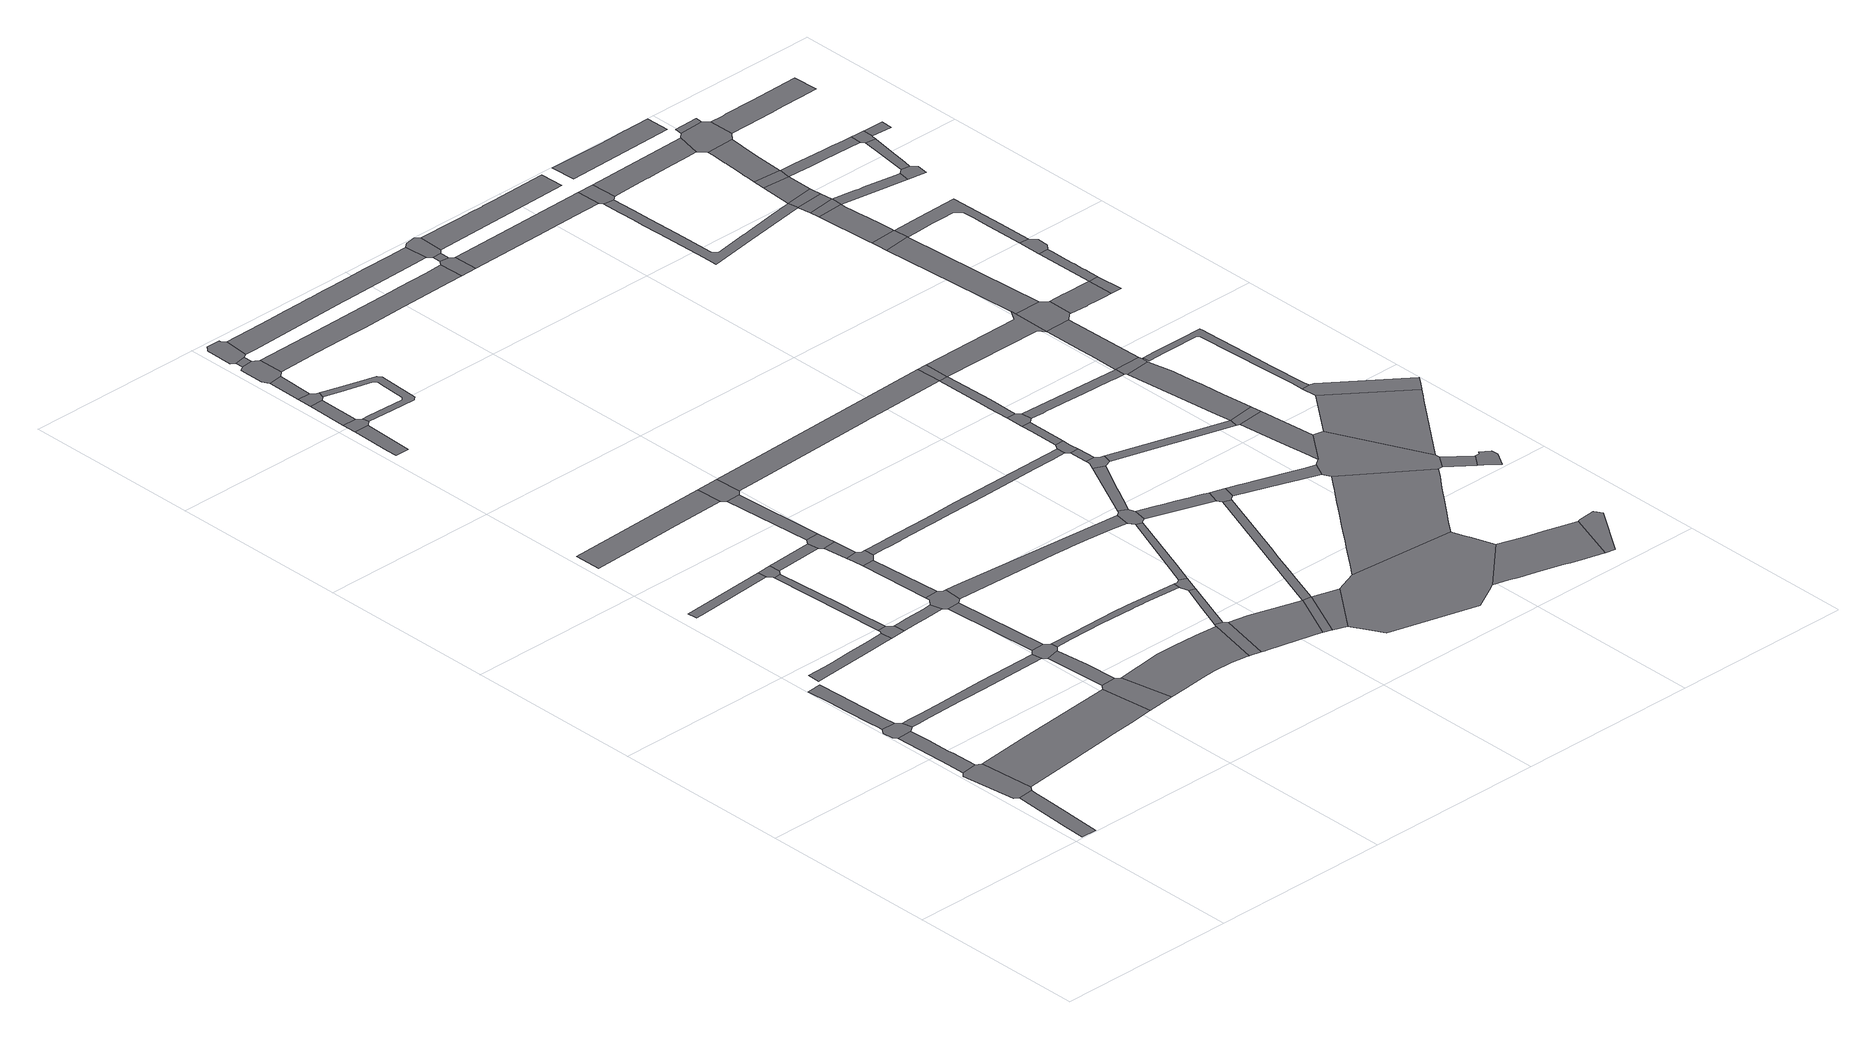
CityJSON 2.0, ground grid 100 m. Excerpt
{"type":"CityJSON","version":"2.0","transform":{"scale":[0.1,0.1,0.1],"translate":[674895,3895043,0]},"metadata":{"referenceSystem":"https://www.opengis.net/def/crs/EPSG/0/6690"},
"CityObjects":{
"road1":{"type":"Road","attributes":{"function":"9","usage":"9","RoadStructureAttribute.widthType":"2","RoadStructureAttribute.width":8.06,"RoadStructureAttribute.sectionType":"1"},"geometry":[{"type":"MultiSurface","lod":"1","boundaries":[[[0,1,2,3,4,5,6,7,8,9]]]}]},
"road2":{"type":"Road","attributes":{"function":"9","usage":"9","RoadStructureAttribute.widthType":"9","RoadStructureAttribute.width":-9999,"RoadStructureAttribute.sectionType":"9"},"geometry":[{"type":"MultiSurface","lod":"1","boundaries":[[[8,10,11,12,13,14,15,9]]]}]},
"road3":{"type":"Road","attributes":{"function":"9","usage":"9","RoadStructureAttribute.widthType":"2","RoadStructureAttribute.width":8.08,"RoadStructureAttribute.sectionType":"1"},"geometry":[{"type":"MultiSurface","lod":"1","boundaries":[[[12,16,17,18,19,20,21,22,23,13]]]}]},
"road4":{"type":"Road","attributes":{"function":"9","usage":"9","RoadStructureAttribute.widthType":"9","RoadStructureAttribute.width":-9999,"RoadStructureAttribute.sectionType":"9"},"geometry":[{"type":"MultiSurface","lod":"1","boundaries":[[[24,25,26,21,20,27,28,29]]]}]},
"road5":{"type":"Road","attributes":{"function":"9","usage":"9","RoadStructureAttribute.widthType":"2","RoadStructureAttribute.width":8.08,"RoadStructureAttribute.sectionType":"1"},"geometry":[{"type":"MultiSurface","lod":"1","boundaries":[[[30,31,32,33,34,35,36,37,38,24,29]]]}]},
"road6":{"type":"Road","attributes":{"function":"3","usage":"2","RoadStructureAttribute.widthType":"1","RoadStructureAttribute.width":30.07,"RoadStructureAttribute.sectionType":"1"},"geometry":[{"type":"MultiSurface","lod":"1","boundaries":[[[10,39,40,41,42,43,44,45,46,47,48,11]]]}]},
"road7":{"type":"Road","attributes":{"function":"9","usage":"9","RoadStructureAttribute.widthType":"2","RoadStructureAttribute.width":6.06,"RoadStructureAttribute.sectionType":"1"},"geometry":[{"type":"MultiSurface","lod":"1","boundaries":[[[49,50,51,52,53,54,55,56,57,58,59,60,61]]]}]},
"road8":{"type":"Road","attributes":{"function":"9","usage":"9","RoadStructureAttribute.widthType":"3","RoadStructureAttribute.width":5.29,"RoadStructureAttribute.sectionType":"1"},"geometry":[{"type":"MultiSurface","lod":"1","boundaries":[[[62,63,64,65,66,28,27,67,68,69,70,71,72,73]]]}]},
"road9":{"type":"Road","attributes":{"function":"9","usage":"9","RoadStructureAttribute.widthType":"3","RoadStructureAttribute.width":5.74,"RoadStructureAttribute.sectionType":"1"},"geometry":[{"type":"MultiSurface","lod":"1","boundaries":[[[74,75,76,77,78]]]}]},
"road10":{"type":"Road","attributes":{"function":"9","usage":"9","RoadStructureAttribute.widthType":"9","RoadStructureAttribute.width":-9999,"RoadStructureAttribute.sectionType":"9"},"geometry":[{"type":"MultiSurface","lod":"1","boundaries":[[[79,80,49,61,81,82,83]]]}]},
"road11":{"type":"Road","attributes":{"function":"9","usage":"9","RoadStructureAttribute.widthType":"3","RoadStructureAttribute.width":4.51,"RoadStructureAttribute.sectionType":"1"},"geometry":[{"type":"MultiSurface","lod":"1","boundaries":[[[79,83,84,85,86,87,88]]]}]},
"road12":{"type":"Road","attributes":{"function":"9","usage":"9","RoadStructureAttribute.widthType":"9","RoadStructureAttribute.width":-9999,"RoadStructureAttribute.sectionType":"9"},"geometry":[{"type":"MultiSurface","lod":"1","boundaries":[[[46,45,89,90,91,92]]]}]},
"road13":{"type":"Road","attributes":{"function":"9","usage":"9","RoadStructureAttribute.widthType":"2","RoadStructureAttribute.width":7.88,"RoadStructureAttribute.sectionType":"1"},"geometry":[{"type":"MultiSurface","lod":"1","boundaries":[[[91,93,94,95,92]]]}]},
"road14":{"type":"Road","attributes":{"function":"9","usage":"9","RoadStructureAttribute.widthType":"2","RoadStructureAttribute.width":6.06,"RoadStructureAttribute.sectionType":"1"},"geometry":[{"type":"MultiSurface","lod":"1","boundaries":[[[96,97,98,99,82,81,100,101,102,103]]]}]},
"road15":{"type":"Road","attributes":{"function":"9","usage":"9","RoadStructureAttribute.widthType":"9","RoadStructureAttribute.width":-9999,"RoadStructureAttribute.sectionType":"9"},"geometry":[{"type":"MultiSurface","lod":"1","boundaries":[[[77,104,88,87,105,106,78]]]}]},
"road16":{"type":"Road","attributes":{"function":"9","usage":"9","RoadStructureAttribute.widthType":"9","RoadStructureAttribute.width":-9999,"RoadStructureAttribute.sectionType":"9"},"geometry":[{"type":"MultiSurface","lod":"1","boundaries":[[[72,95,94,107,108,109,110,73]]]}]},
"road17":{"type":"Road","attributes":{"function":"9","usage":"9","RoadStructureAttribute.widthType":"1","RoadStructureAttribute.width":15.04,"RoadStructureAttribute.sectionType":"1"},"geometry":[{"type":"MultiSurface","lod":"1","boundaries":[[[111,112,113,114,115,116,117]]]}]},
"road18":{"type":"Road","attributes":{"function":"9","usage":"9","RoadStructureAttribute.widthType":"2","RoadStructureAttribute.width":7.88,"RoadStructureAttribute.sectionType":"1"},"geometry":[{"type":"MultiSurface","lod":"1","boundaries":[[[118,110,109,119,120]]]}]},
"road19":{"type":"Road","attributes":{"function":"9","usage":"9","RoadStructureAttribute.widthType":"2","RoadStructureAttribute.width":8.74,"RoadStructureAttribute.sectionType":"1"},"geometry":[{"type":"MultiSurface","lod":"1","boundaries":[[[121,122,123,124,125]]]}]},
"road20":{"type":"Road","attributes":{"function":"9","usage":"9","RoadStructureAttribute.widthType":"3","RoadStructureAttribute.width":5.74,"RoadStructureAttribute.sectionType":"1"},"geometry":[{"type":"MultiSurface","lod":"1","boundaries":[[[106,105,126,127]]]}]},
"road21":{"type":"Road","attributes":{"function":"9","usage":"9","RoadStructureAttribute.widthType":"9","RoadStructureAttribute.width":-9999,"RoadStructureAttribute.sectionType":"9"},"geometry":[{"type":"MultiSurface","lod":"1","boundaries":[[[128,129,122,121,130,131]]]}]},
"road22":{"type":"Road","attributes":{"function":"9","usage":"9","RoadStructureAttribute.widthType":"9","RoadStructureAttribute.width":-9999,"RoadStructureAttribute.sectionType":"9"},"geometry":[{"type":"MultiSurface","lod":"1","boundaries":[[[119,132,133,134,135,136,137,96,103,120]]]}]},
"road23":{"type":"Road","attributes":{"function":"9","usage":"9","RoadStructureAttribute.widthType":"2","RoadStructureAttribute.width":8.74,"RoadStructureAttribute.sectionType":"1"},"geometry":[{"type":"MultiSurface","lod":"1","boundaries":[[[138,129,128,139]]]}]},
"road24":{"type":"Road","attributes":{"function":"9","usage":"9","RoadStructureAttribute.widthType":"2","RoadStructureAttribute.width":7.88,"RoadStructureAttribute.sectionType":"1"},"geometry":[{"type":"MultiSurface","lod":"1","boundaries":[[[140,141,136,135]]]}]},
"road25":{"type":"Road","attributes":{"function":"3","usage":"2","RoadStructureAttribute.widthType":"1","RoadStructureAttribute.width":30.07,"RoadStructureAttribute.sectionType":"1"},"geometry":[{"type":"MultiSurface","lod":"1","boundaries":[[[142,143,144,145,146,147,148,149,150,151,152,153,154,155,90,89]]]}]},
"road26":{"type":"Road","attributes":{"function":"9","usage":"9","RoadStructureAttribute.widthType":"9","RoadStructureAttribute.width":-9999,"RoadStructureAttribute.sectionType":"9"},"geometry":[{"type":"MultiSurface","lod":"1","boundaries":[[[156,157,158,138,139,159,160]]]}]},
"road27":{"type":"Road","attributes":{"function":"9","usage":"9","RoadStructureAttribute.widthType":"2","RoadStructureAttribute.width":8.74,"RoadStructureAttribute.sectionType":"1"},"geometry":[{"type":"MultiSurface","lod":"1","boundaries":[[[158,157,161,162]]]}]},
"road28":{"type":"Road","attributes":{"function":"9","usage":"9","RoadStructureAttribute.widthType":"9","RoadStructureAttribute.width":-9999,"RoadStructureAttribute.sectionType":"9"},"geometry":[{"type":"MultiSurface","lod":"1","boundaries":[[[163,164,141,140,165,166,167,168]]]}]},
"road29":{"type":"Road","attributes":{"function":"9","usage":"9","RoadStructureAttribute.widthType":"2","RoadStructureAttribute.width":7.88,"RoadStructureAttribute.sectionType":"1"},"geometry":[{"type":"MultiSurface","lod":"1","boundaries":[[[169,170,163,168]]]}]},
"road30":{"type":"Road","attributes":{"function":"9","usage":"9","RoadStructureAttribute.widthType":"9","RoadStructureAttribute.width":-9999,"RoadStructureAttribute.sectionType":"9"},"geometry":[{"type":"MultiSurface","lod":"1","boundaries":[[[126,170,169,171,172,127]]]}]},
"road31":{"type":"Road","attributes":{"function":"9","usage":"9","RoadStructureAttribute.widthType":"9","RoadStructureAttribute.width":-9999,"RoadStructureAttribute.sectionType":"9"},"geometry":[{"type":"MultiSurface","lod":"1","boundaries":[[[161,173,174,175,176,177,178,179,162]]]}]},
"road32":{"type":"Road","attributes":{"function":"9","usage":"9","RoadStructureAttribute.widthType":"4","RoadStructureAttribute.width":2.88,"RoadStructureAttribute.sectionType":"1"},"geometry":[{"type":"MultiSurface","lod":"1","boundaries":[[[180,181,177,176]]]}]},
"road33":{"type":"Road","attributes":{"function":"9","usage":"9","RoadStructureAttribute.widthType":"2","RoadStructureAttribute.width":7.88,"RoadStructureAttribute.sectionType":"1"},"geometry":[{"type":"MultiSurface","lod":"1","boundaries":[[[172,171,182,183]]]}]},
"road34":{"type":"Road","attributes":{"function":"9","usage":"9","RoadStructureAttribute.widthType":"4","RoadStructureAttribute.width":3.87,"RoadStructureAttribute.sectionType":"1"},"geometry":[{"type":"MultiSurface","lod":"1","boundaries":[[[159,184,185,186,187,188,189,190,191,131,130,192,193,194,195,196,197,198,199,200,201,202,203,204,160]]]}]},
"road35":{"type":"Road","attributes":{"function":"9","usage":"9","RoadStructureAttribute.widthType":"9","RoadStructureAttribute.width":-9999,"RoadStructureAttribute.sectionType":"9"},"geometry":[{"type":"MultiSurface","lod":"1","boundaries":[[[205,206,207,208,181,180,209,210,211,212]]]}]},
"road36":{"type":"Road","attributes":{"function":"9","usage":"9","RoadStructureAttribute.widthType":"4","RoadStructureAttribute.width":3.74,"RoadStructureAttribute.sectionType":"1"},"geometry":[{"type":"MultiSurface","lod":"1","boundaries":[[[213,214,215,216,217,218,219,220,221,222,223,224,225,226,227,108,107]]]}]},
"road37":{"type":"Road","attributes":{"function":"9","usage":"9","RoadStructureAttribute.widthType":"9","RoadStructureAttribute.width":-9999,"RoadStructureAttribute.sectionType":"9"},"geometry":[{"type":"MultiSurface","lod":"1","boundaries":[[[182,228,229,115,114,183]]]}]},
"road38":{"type":"Road","attributes":{"function":"9","usage":"9","RoadStructureAttribute.widthType":"9","RoadStructureAttribute.width":-9999,"RoadStructureAttribute.sectionType":"9"},"geometry":[{"type":"MultiSurface","lod":"1","boundaries":[[[230,151,150,231,232,233,234,235,236]]]}]},
"road39":{"type":"Road","attributes":{"function":"9","usage":"9","RoadStructureAttribute.widthType":"2","RoadStructureAttribute.width":8.21,"RoadStructureAttribute.sectionType":"1"},"geometry":[{"type":"MultiSurface","lod":"1","boundaries":[[[237,238,239,133,132,240,241,242,243,244,245]]]}]},
"road40":{"type":"Road","attributes":{"function":"9","usage":"9","RoadStructureAttribute.widthType":"3","RoadStructureAttribute.width":4.49,"RoadStructureAttribute.sectionType":"1"},"geometry":[{"type":"MultiSurface","lod":"1","boundaries":[[[235,246,247,248,249,236]]]}]},
"road41":{"type":"Road","attributes":{"function":"3","usage":"2","RoadStructureAttribute.widthType":"1","RoadStructureAttribute.width":30.07,"RoadStructureAttribute.sectionType":"1"},"geometry":[{"type":"MultiSurface","lod":"1","boundaries":[[[233,250,251,252,253,254,255,256,234]]]}]},
"road42":{"type":"Road","attributes":{"function":"9","usage":"9","RoadStructureAttribute.widthType":"9","RoadStructureAttribute.width":-9999,"RoadStructureAttribute.sectionType":"9"},"geometry":[{"type":"MultiSurface","lod":"1","boundaries":[[[247,257,258,259,260,222,221,248]]]}]},
"road43":{"type":"Road","attributes":{"function":"9","usage":"9","RoadStructureAttribute.widthType":"9","RoadStructureAttribute.width":-9999,"RoadStructureAttribute.sectionType":"9"},"geometry":[{"type":"MultiSurface","lod":"1","boundaries":[[[261,262,255,254]]]}]},
"road44":{"type":"Road","attributes":{"function":"9","usage":"9","RoadStructureAttribute.widthType":"3","RoadStructureAttribute.width":5.45,"RoadStructureAttribute.sectionType":"1"},"geometry":[{"type":"MultiSurface","lod":"1","boundaries":[[[263,264,265,266,267,268,269,270,166,165,271,272,273,274,275,276,277,278,279,280,281,282,283]]]}]},
"road45":{"type":"Road","attributes":{"function":"9","usage":"9","RoadStructureAttribute.widthType":"1","RoadStructureAttribute.width":15.05,"RoadStructureAttribute.sectionType":"1"},"geometry":[{"type":"MultiSurface","lod":"1","boundaries":[[[284,285,286,287,288,289,290,174,173,291,292,293,294,295,296,297]]]}]},
"road46":{"type":"Road","attributes":{"function":"3","usage":"2","RoadStructureAttribute.widthType":"1","RoadStructureAttribute.width":30.07,"RoadStructureAttribute.sectionType":"1"},"geometry":[{"type":"MultiSurface","lod":"1","boundaries":[[[298,262,261,299,300]]]}]},
"road47":{"type":"Road","attributes":{"function":"9","usage":"9","RoadStructureAttribute.widthType":"2","RoadStructureAttribute.width":14.44,"RoadStructureAttribute.sectionType":"1"},"geometry":[{"type":"MultiSurface","lod":"1","boundaries":[[[301,302,303,304,305,306,307,308,309,310,311,312,313,314,210,209,315,316,317,318,319,320,321]]]}]},
"road48":{"type":"Road","attributes":{"function":"9","usage":"9","RoadStructureAttribute.widthType":"3","RoadStructureAttribute.width":4.49,"RoadStructureAttribute.sectionType":"1"},"geometry":[{"type":"MultiSurface","lod":"1","boundaries":[[[322,323,324,325,259,258]]]}]},
"road49":{"type":"Road","attributes":{"function":"9","usage":"9","RoadStructureAttribute.widthType":"1","RoadStructureAttribute.width":15.04,"RoadStructureAttribute.sectionType":"1"},"geometry":[{"type":"MultiSurface","lod":"1","boundaries":[[[326,229,228,327,328,329,330,331,332]]]}]},
"road50":{"type":"Road","attributes":{"function":"9","usage":"9","RoadStructureAttribute.widthType":"9","RoadStructureAttribute.width":-9999,"RoadStructureAttribute.sectionType":"9"},"geometry":[{"type":"MultiSurface","lod":"1","boundaries":[[[324,323,333,334,335,336,337,338,237,245]]]}]},
"road51":{"type":"Road","attributes":{"function":"9","usage":"9","RoadStructureAttribute.widthType":"3","RoadStructureAttribute.width":4.65,"RoadStructureAttribute.sectionType":"1"},"geometry":[{"type":"MultiSurface","lod":"1","boundaries":[[[339,340,341,342,343,344,345,346,255,262,347]]]}]},
"road52":{"type":"Road","attributes":{"function":"9","usage":"9","RoadStructureAttribute.widthType":"9","RoadStructureAttribute.width":-9999,"RoadStructureAttribute.sectionType":"9"},"geometry":[{"type":"MultiSurface","lod":"1","boundaries":[[[348,298,300,349,350,351,352,353,354,355,356,357,358]]]}]},
"road53":{"type":"Road","attributes":{"function":"9","usage":"9","RoadStructureAttribute.widthType":"3","RoadStructureAttribute.width":4.91,"RoadStructureAttribute.sectionType":"1"},"geometry":[{"type":"MultiSurface","lod":"1","boundaries":[[[337,336,359,360,361,362,363]]]}]},
"road54":{"type":"Road","attributes":{"function":"9","usage":"9","RoadStructureAttribute.widthType":"2","RoadStructureAttribute.width":8.21,"RoadStructureAttribute.sectionType":"1"},"geometry":[{"type":"MultiSurface","lod":"1","boundaries":[[[364,365,366,367,368,369,370,335,334,371,372]]]}]},
"road55":{"type":"Road","attributes":{"function":"9","usage":"9","RoadStructureAttribute.widthType":"9","RoadStructureAttribute.width":-9999,"RoadStructureAttribute.sectionType":"9"},"geometry":[{"type":"MultiSurface","lod":"1","boundaries":[[[362,373,374,375,376,377,378,363]]]}]},
"road56":{"type":"Road","attributes":{"function":"9","usage":"9","RoadStructureAttribute.widthType":"3","RoadStructureAttribute.width":5.63,"RoadStructureAttribute.sectionType":"1"},"geometry":[{"type":"MultiSurface","lod":"1","boundaries":[[[379,380,381,377,376]]]}]},
"road57":{"type":"Road","attributes":{"function":"9","usage":"9","RoadStructureAttribute.widthType":"9","RoadStructureAttribute.width":-9999,"RoadStructureAttribute.sectionType":"9"},"geometry":[{"type":"MultiSurface","lod":"1","boundaries":[[[382,383,384,385,284,297]]]}]},
"road58":{"type":"Road","attributes":{"function":"9","usage":"9","RoadStructureAttribute.widthType":"9","RoadStructureAttribute.width":-9999,"RoadStructureAttribute.sectionType":"9"},"geometry":[{"type":"MultiSurface","lod":"1","boundaries":[[[386,387,372,371,345,344,388,389]]]}]},
"road59":{"type":"Road","attributes":{"function":"9","usage":"9","RoadStructureAttribute.widthType":"9","RoadStructureAttribute.width":-9999,"RoadStructureAttribute.sectionType":"9"},"geometry":[{"type":"MultiSurface","lod":"1","boundaries":[[[380,379,390,391,392,263,283]]]}]},
"road60":{"type":"Road","attributes":{"function":"9","usage":"9","RoadStructureAttribute.widthType":"4","RoadStructureAttribute.width":2.84,"RoadStructureAttribute.sectionType":"9"},"geometry":[{"type":"MultiSurface","lod":"1","boundaries":[[[393,385,384,394,395,396]]]}]},
"road61":{"type":"Road","attributes":{"function":"9","usage":"9","RoadStructureAttribute.widthType":"9","RoadStructureAttribute.width":-9999,"RoadStructureAttribute.sectionType":"9"},"geometry":[{"type":"MultiSurface","lod":"1","boundaries":[[[395,397,398,399,400,401,321,320,396]]]}]},
"road62":{"type":"Road","attributes":{"function":"9","usage":"9","RoadStructureAttribute.widthType":"3","RoadStructureAttribute.width":5.63,"RoadStructureAttribute.sectionType":"1"},"geometry":[{"type":"MultiSurface","lod":"1","boundaries":[[[402,403,404,405,392,391,406]]]}]},
"road63":{"type":"Road","attributes":{"function":"9","usage":"9","RoadStructureAttribute.widthType":"9","RoadStructureAttribute.width":-9999,"RoadStructureAttribute.sectionType":"9"},"geometry":[{"type":"MultiSurface","lod":"1","boundaries":[[[407,408,409,402,406,410]]]}]},
"road64":{"type":"Road","attributes":{"function":"9","usage":"9","RoadStructureAttribute.widthType":"3","RoadStructureAttribute.width":5.63,"RoadStructureAttribute.sectionType":"1"},"geometry":[{"type":"MultiSurface","lod":"1","boundaries":[[[411,412,413,409,408,414,415,416,332]]]}]},
"road65":{"type":"Road","attributes":{"function":"2","usage":"1","RoadStructureAttribute.widthType":"1","RoadStructureAttribute.width":45.36,"RoadStructureAttribute.sectionType":"1"},"geometry":[{"type":"MultiSurface","lod":"1","boundaries":[[[357,417,418,419,420,421,422,423,424,425,426,427,428,429,430,431,432,433,434,435,436,437,358]]]}]},
"road66":{"type":"Road","attributes":{"function":"9","usage":"9","RoadStructureAttribute.widthType":"2","RoadStructureAttribute.width":8.21,"RoadStructureAttribute.sectionType":"1"},"geometry":[{"type":"MultiSurface","lod":"1","boundaries":[[[438,439,440,441,442,443,444,445,446,447,386,389]]]}]},
"road67":{"type":"Road","attributes":{"function":"9","usage":"9","RoadStructureAttribute.widthType":"9","RoadStructureAttribute.width":-9999,"RoadStructureAttribute.sectionType":"9"},"geometry":[{"type":"MultiSurface","lod":"1","boundaries":[[[332,416,448,326]]]}]},
"road68":{"type":"Road","attributes":{"function":"3","usage":"2","RoadStructureAttribute.widthType":"1","RoadStructureAttribute.width":28.34,"RoadStructureAttribute.sectionType":"1"},"geometry":[{"type":"MultiSurface","lod":"1","boundaries":[[[353,449,450,451,452,453,454,455,456,457,458,459,460,461,462,463,464,465,466,354]]]}]},
"road69":{"type":"Road","attributes":{"function":"9","usage":"9","RoadStructureAttribute.widthType":"3","RoadStructureAttribute.width":4.91,"RoadStructureAttribute.sectionType":"1"},"geometry":[{"type":"MultiSurface","lod":"1","boundaries":[[[467,468,469,470,374,373]]]}]},
"road70":{"type":"Road","attributes":{"function":"9","usage":"9","RoadStructureAttribute.widthType":"1","RoadStructureAttribute.width":15.05,"RoadStructureAttribute.sectionType":"1"},"geometry":[{"type":"MultiSurface","lod":"1","boundaries":[[[471,472,473,474,475,476,477,383,382]]]}]},
"road71":{"type":"Road","attributes":{"function":"9","usage":"9","RoadStructureAttribute.widthType":"3","RoadStructureAttribute.width":4.95,"RoadStructureAttribute.sectionType":"1"},"geometry":[{"type":"MultiSurface","lod":"1","boundaries":[[[478,479,480,407,410,481,482,483,484,485,486,487,488,489,490]]]}]},
"road72":{"type":"Road","attributes":{"function":"9","usage":"9","RoadStructureAttribute.widthType":"2","RoadStructureAttribute.width":14.44,"RoadStructureAttribute.sectionType":"1"},"geometry":[{"type":"MultiSurface","lod":"1","boundaries":[[[491,492,493,494,495,496,497,498,398,397,499,500]]]}]},
"road73":{"type":"Road","attributes":{"function":"9","usage":"9","RoadStructureAttribute.widthType":"1","RoadStructureAttribute.width":15.04,"RoadStructureAttribute.sectionType":"1"},"geometry":[{"type":"MultiSurface","lod":"1","boundaries":[[[416,501,502,503,504,505,506,507,448]]]}]},
"road74":{"type":"Road","attributes":{"function":"9","usage":"9","RoadStructureAttribute.widthType":"9","RoadStructureAttribute.width":-9999,"RoadStructureAttribute.sectionType":"9"},"geometry":[{"type":"MultiSurface","lod":"1","boundaries":[[[460,508,509,510,511,512,461]]]}]},
"road75":{"type":"Road","attributes":{"function":"9","usage":"9","RoadStructureAttribute.widthType":"1","RoadStructureAttribute.width":15.31,"RoadStructureAttribute.sectionType":"1"},"geometry":[{"type":"MultiSurface","lod":"1","boundaries":[[[513,514,515,516,517,518,519]]]}]},
"road76":{"type":"Road","attributes":{"function":"9","usage":"9","RoadStructureAttribute.widthType":"9","RoadStructureAttribute.width":-9999,"RoadStructureAttribute.sectionType":"9"},"geometry":[{"type":"MultiSurface","lod":"1","boundaries":[[[520,521,522,517,516,441,440,425,424,523,524]]]}]},
"road77":{"type":"Road","attributes":{"function":"9","usage":"9","RoadStructureAttribute.widthType":"9","RoadStructureAttribute.width":-9999,"RoadStructureAttribute.sectionType":"9"},"geometry":[{"type":"MultiSurface","lod":"1","boundaries":[[[518,525,468,467,519]]]}]},
"road78":{"type":"Road","attributes":{"function":"9","usage":"9","RoadStructureAttribute.widthType":"1","RoadStructureAttribute.width":15.31,"RoadStructureAttribute.sectionType":"1"},"geometry":[{"type":"MultiSurface","lod":"1","boundaries":[[[526,527,528,468,525,529,530,531,532,533,534,535]]]}]},
"road79":{"type":"Road","attributes":{"function":"9","usage":"9","RoadStructureAttribute.widthType":"9","RoadStructureAttribute.width":-9999,"RoadStructureAttribute.sectionType":"9"},"geometry":[{"type":"MultiSurface","lod":"1","boundaries":[[[536,537,478,490,538,526,535]]]}]},
"road80":{"type":"Road","attributes":{"function":"9","usage":"9","RoadStructureAttribute.widthType":"2","RoadStructureAttribute.width":8.19,"RoadStructureAttribute.sectionType":"1"},"geometry":[{"type":"MultiSurface","lod":"1","boundaries":[[[523,539,540,524]]]}]},
"road81":{"type":"Road","attributes":{"function":"9","usage":"9","RoadStructureAttribute.widthType":"1","RoadStructureAttribute.width":15.31,"RoadStructureAttribute.sectionType":"1"},"geometry":[{"type":"MultiSurface","lod":"1","boundaries":[[[537,541,542,543,544,545,546,547,478]]]}]},
"road82":{"type":"Road","attributes":{"function":"9","usage":"9","RoadStructureAttribute.widthType":"9","RoadStructureAttribute.width":-9999,"RoadStructureAttribute.sectionType":"9"},"geometry":[{"type":"MultiSurface","lod":"1","boundaries":[[[548,476,475,549,550,551]]]}]},
"road83":{"type":"Road","attributes":{"function":"9","usage":"9","RoadStructureAttribute.widthType":"9","RoadStructureAttribute.width":-9999,"RoadStructureAttribute.sectionType":"9"},"geometry":[{"type":"MultiSurface","lod":"1","boundaries":[[[552,553,554,555,540,539,556,557]]]}]},
"road84":{"type":"Road","attributes":{"function":"9","usage":"9","RoadStructureAttribute.widthType":"3","RoadStructureAttribute.width":4.26,"RoadStructureAttribute.sectionType":"1"},"geometry":[{"type":"MultiSurface","lod":"1","boundaries":[[[558,559,560,561,562,563,564,565,566,567,568,569,570,571,572,573,574,575,576,577]]]}]},
"road85":{"type":"Road","attributes":{"function":"2","usage":"1","RoadStructureAttribute.widthType":"1","RoadStructureAttribute.width":45.36,"RoadStructureAttribute.sectionType":"1"},"geometry":[{"type":"MultiSurface","lod":"1","boundaries":[[[520,578,579,580,581,582,521]]]}]},
"road86":{"type":"Road","attributes":{"function":"9","usage":"9","RoadStructureAttribute.widthType":"9","RoadStructureAttribute.width":-9999,"RoadStructureAttribute.sectionType":"9"},"geometry":[{"type":"MultiSurface","lod":"1","boundaries":[[[542,541,583,584,585,586,505]]]}]},
"road87":{"type":"Road","attributes":{"function":"9","usage":"9","RoadStructureAttribute.widthType":"3","RoadStructureAttribute.width":5.8,"RoadStructureAttribute.sectionType":"1"},"geometry":[{"type":"MultiSurface","lod":"1","boundaries":[[[587,588,589,590,591,592,593,594,595,596,597,598,599,550,549,600,601,602,603,604,605,606,607,608,609,610]]]}]},
"road88":{"type":"Road","attributes":{"function":"9","usage":"9","RoadStructureAttribute.widthType":"1","RoadStructureAttribute.width":15.31,"RoadStructureAttribute.sectionType":"1"},"geometry":[{"type":"MultiSurface","lod":"1","boundaries":[[[586,611,612,613,614,615,616,617,506,505]]]}]},
"road89":{"type":"Road","attributes":{"function":"9","usage":"9","RoadStructureAttribute.widthType":"9","RoadStructureAttribute.width":-9999,"RoadStructureAttribute.sectionType":"9"},"geometry":[{"type":"MultiSurface","lod":"1","boundaries":[[[577,576,582,581,618,619,620,621]]]}]},
"road90":{"type":"Road","attributes":{"function":"9","usage":"9","RoadStructureAttribute.widthType":"1","RoadStructureAttribute.width":15.05,"RoadStructureAttribute.sectionType":"1"},"geometry":[{"type":"MultiSurface","lod":"1","boundaries":[[[622,623,624,625,626,627,628,629,630,631,632,548,551]]]}]},
"road91":{"type":"Road","attributes":{"function":"9","usage":"9","RoadStructureAttribute.widthType":"2","RoadStructureAttribute.width":13.55,"RoadStructureAttribute.sectionType":"1"},"geometry":[{"type":"MultiSurface","lod":"1","boundaries":[[[584,633,634,635,636,637,638,639,640,641,585]]]}]},
"road92":{"type":"Road","attributes":{"function":"9","usage":"9","RoadStructureAttribute.widthType":"9","RoadStructureAttribute.width":-9999,"RoadStructureAttribute.sectionType":"9"},"geometry":[{"type":"MultiSurface","lod":"1","boundaries":[[[615,642,643,644,616]]]}]},
"road93":{"type":"Road","attributes":{"function":"9","usage":"9","RoadStructureAttribute.widthType":"1","RoadStructureAttribute.width":15.31,"RoadStructureAttribute.sectionType":"1"},"geometry":[{"type":"MultiSurface","lod":"1","boundaries":[[[645,646,643,642,647,648,649,650,651,652,653,654,655]]]}]},
"road94":{"type":"Road","attributes":{"function":"9","usage":"9","RoadStructureAttribute.widthType":"2","RoadStructureAttribute.width":14.44,"RoadStructureAttribute.sectionType":"1"},"geometry":[{"type":"MultiSurface","lod":"1","boundaries":[[[656,657,658,659,660,661,662,663,664,665]]]}]},
"road95":{"type":"Road","attributes":{"function":"9","usage":"9","RoadStructureAttribute.widthType":"9","RoadStructureAttribute.width":-9999,"RoadStructureAttribute.sectionType":"9"},"geometry":[{"type":"MultiSurface","lod":"1","boundaries":[[[666,667,645,655]]]}]},
"road96":{"type":"Road","attributes":{"function":"9","usage":"9","RoadStructureAttribute.widthType":"1","RoadStructureAttribute.width":15.31,"RoadStructureAttribute.sectionType":"1"},"geometry":[{"type":"MultiSurface","lod":"1","boundaries":[[[668,669,610,670,667,666]]]}]},
"road97":{"type":"Road","attributes":{"function":"9","usage":"9","RoadStructureAttribute.widthType":"9","RoadStructureAttribute.width":-9999,"RoadStructureAttribute.sectionType":"9"},"geometry":[{"type":"MultiSurface","lod":"1","boundaries":[[[669,671,587,610]]]}]},
"road98":{"type":"Road","attributes":{"function":"9","usage":"9","RoadStructureAttribute.widthType":"1","RoadStructureAttribute.width":15.31,"RoadStructureAttribute.sectionType":"1"},"geometry":[{"type":"MultiSurface","lod":"1","boundaries":[[[672,587,671,673,674]]]}]},
"road99":{"type":"Road","attributes":{"function":"9","usage":"9","RoadStructureAttribute.widthType":"9","RoadStructureAttribute.width":-9999,"RoadStructureAttribute.sectionType":"9"},"geometry":[{"type":"MultiSurface","lod":"1","boundaries":[[[638,637,675,676]]]}]},
"road100":{"type":"Road","attributes":{"function":"9","usage":"9","RoadStructureAttribute.widthType":"9","RoadStructureAttribute.width":-9999,"RoadStructureAttribute.sectionType":"9"},"geometry":[{"type":"MultiSurface","lod":"1","boundaries":[[[677,678,672,674]]]}]},
"road101":{"type":"Road","attributes":{"function":"9","usage":"9","RoadStructureAttribute.widthType":"2","RoadStructureAttribute.width":6.4,"RoadStructureAttribute.sectionType":"1"},"geometry":[{"type":"MultiSurface","lod":"1","boundaries":[[[679,680,681,682,683,684,642,615,685,686,687,688,689,690,691,692,693,694,695]]]}]},
"road102":{"type":"Road","attributes":{"function":"9","usage":"9","RoadStructureAttribute.widthType":"2","RoadStructureAttribute.width":6.4,"RoadStructureAttribute.sectionType":"1"},"geometry":[{"type":"MultiSurface","lod":"1","boundaries":[[[696,697,698,699,700,701,702,703,704,705,706,638,676]]]}]},
"road103":{"type":"Road","attributes":{"function":"9","usage":"9","RoadStructureAttribute.widthType":"1","RoadStructureAttribute.width":15.31,"RoadStructureAttribute.sectionType":"1"},"geometry":[{"type":"MultiSurface","lod":"1","boundaries":[[[707,708,709,710,711,712,713,678,677,714,715,716,717,718]]]}]},
"road104":{"type":"Road","attributes":{"function":"9","usage":"9","RoadStructureAttribute.widthType":"9","RoadStructureAttribute.width":-9999,"RoadStructureAttribute.sectionType":"9"},"geometry":[{"type":"MultiSurface","lod":"1","boundaries":[[[694,719,705,704,720,721,695]]]}]},
"road105":{"type":"Road","attributes":{"function":"9","usage":"9","RoadStructureAttribute.widthType":"2","RoadStructureAttribute.width":6.11,"RoadStructureAttribute.sectionType":"1"},"geometry":[{"type":"MultiSurface","lod":"1","boundaries":[[[722,723,724,725,726,727,728,729,666,655]]]}]},
"road106":{"type":"Road","attributes":{"function":"9","usage":"9","RoadStructureAttribute.widthType":"9","RoadStructureAttribute.width":-9999,"RoadStructureAttribute.sectionType":"9"},"geometry":[{"type":"MultiSurface","lod":"1","boundaries":[[[730,731,732,733,631,630,707,718]]]}]},
"road107":{"type":"Road","attributes":{"function":"9","usage":"9","RoadStructureAttribute.widthType":"3","RoadStructureAttribute.width":5.07,"RoadStructureAttribute.sectionType":"1"},"geometry":[{"type":"MultiSurface","lod":"1","boundaries":[[[734,735,733,732]]]}]},
"road108":{"type":"Road","attributes":{"function":"9","usage":"9","RoadStructureAttribute.widthType":"2","RoadStructureAttribute.width":6.3,"RoadStructureAttribute.sectionType":"1"},"geometry":[{"type":"MultiSurface","lod":"1","boundaries":[[[736,737,738,739,740,741,742,743,744,745,746,747,748,677,674]]]}]},
"road109":{"type":"Road","attributes":{"function":"9","usage":"9","RoadStructureAttribute.widthType":"9","RoadStructureAttribute.width":-9999,"RoadStructureAttribute.sectionType":"9"},"geometry":[{"type":"MultiSurface","lod":"1","boundaries":[[[749,750,751,752,724,723]]]}]},
"road110":{"type":"Road","attributes":{"function":"9","usage":"9","RoadStructureAttribute.widthType":"3","RoadStructureAttribute.width":4.51,"RoadStructureAttribute.sectionType":"1"},"geometry":[{"type":"MultiSurface","lod":"1","boundaries":[[[753,754,755,756,757,758,752,751]]]}]},
"road111":{"type":"Road","attributes":{"function":"9","usage":"9","RoadStructureAttribute.widthType":"9","RoadStructureAttribute.width":-9999,"RoadStructureAttribute.sectionType":"9"},"geometry":[{"type":"MultiSurface","lod":"1","boundaries":[[[759,742,741,757,756,760,761,762]]]}]},
"road112":{"type":"Road","attributes":{"function":"9","usage":"9","RoadStructureAttribute.widthType":"1","RoadStructureAttribute.width":15.05,"RoadStructureAttribute.sectionType":"1"},"geometry":[{"type":"MultiSurface","lod":"1","boundaries":[[[763,764,765,766,731,730,767,768,769,770,771,772]]]}]},
"road113":{"type":"Road","attributes":{"function":"9","usage":"9","RoadStructureAttribute.widthType":"2","RoadStructureAttribute.width":6.3,"RoadStructureAttribute.sectionType":"1"},"geometry":[{"type":"MultiSurface","lod":"1","boundaries":[[[773,774,762,761,775]]]}]}
},
"vertices":[
[58,128,0],[52,10,0],[137,6,0],[144,123,0],[145,151,0],[149,220,0],[158,371,0],[161,425,0],[164,470,0],[77,459,0],
[182,497,0],[157,798,0],[129,818,0],[40,805,0],[18,782,0],[56,478,0],
[124,965,0],[122,996,0],[121,1064,0],[119,1122,0],[116,1240,0],[29,1235,0],[35,1028,0],[38,900,0],
[29,1343,0],[8,1316,0],[13,1256,0],[145,1262,0],[135,1317,0],[108,1340,0],
[105,1415,0],[103,1472,0],[94,1702,0],[89,1829,0],[9,1824,0],[15,1686,0],[20,1573,0],[26,1415,0],[28,1381,0],
[263,506,0],[504,532,0],[575,540,0],[706,555,0],[792,564,0],[915,578,0],[1054,593,0],[1022,883,0],[473,834,0],[237,807,0],
[613,1958,0],[522,1951,0],[381,1941,0],[318,1937,0],[293,1935,0],[272,1934,0],[218,1930,0],[110,1925,0],[110,1857,0],[179,1862,0],[482,1883,0],[587,1890,0],[618,1893,0],
[831,1333,0],[655,1330,0],[361,1323,0],[254,1320,0],[188,1319,0],[192,1263,0],[264,1265,0],[469,1269,0],[515,1271,0],[617,1273,0],[1003,1277,0],[998,1336,0],
[78,2712,0],[81,2656,0],[118,2657,0],[570,2693,0],[566,2745,0],
[622,1988,0],[623,1976,0],[706,1899,0],[702,1964,0],[672,1990,0],
[661,2185,0],[656,2273,0],[655,2293,0],[631,2662,0],[591,2660,0],
[1209,610,0],[1154,896,0],[1129,914,0],[1044,910,0],
[1121,1092,0],[1101,1275,0],[1026,1257,0],
[953,1981,0],[903,1977,0],[790,1970,0],[733,1966,0],[723,1900,0],[806,1906,0],[851,1909,0],[968,1917,0],
[590,2674,0],[650,2690,0],[646,2750,0],
[1125,1301,0],[1126,1340,0],[1095,1363,0],[1021,1362,0],
[281,3301,0],[522,3311,0],[546,3312,0],[873,3322,0],[867,3468,0],[52,3438,0],[54,3292,0],
[992,1867,0],[1063,1902,0],[990,1898,0],
[144,4951,0],[61,4952,0],[57,4726,0],[57,4670,0],[135,4668,0],
[918,2705,0],[909,2768,0],
[139,5031,0],[62,5033,0],[169,4974,0],[166,5012,0],
[1089,1925,0],[1097,2026,0],[1084,2027,0],[1058,2044,0],[981,2041,0],[982,2014,0],
[66,5260,0],[142,5259,0],
[1030,2450,0],[964,2447,0],
[1310,621,0],[1379,629,0],[1434,633,0],[1513,639,0],[1625,636,0],[1662,631,0],[1685,628,0],[1714,624,0],[1724,622,0],[1792,918,0],[1666,925,0],[1528,929,0],[1437,931,0],[1423,930,0],
[155,5324,0],[140,5343,0],[67,5345,0],[165,5280,0],[178,5317,0],
[148,5549,0],[70,5539,0],
[956,2550,0],[961,2508,0],[1064,2484,0],[1063,2540,0],[1046,2540,0],[1021,2557,0],
[1013,2692,0],[941,2687,0],
[1007,2800,0],[932,2796,0],
[175,5574,0],[176,5715,0],[155,5728,0],[143,5738,0],[77,5732,0],[50,5715,0],[50,5576,0],
[139,5785,0],[75,5775,0],
[978,3304,0],[899,3302,0],
[255,5257,0],[427,5210,0],[441,5191,0],[440,5171,0],[432,5019,0],[415,5002,0],[314,5006,0],[209,5010,0],[318,4970,0],[384,4967,0],[457,4965,0],[476,4980,0],[477,4993,0],[482,5076,0],[490,5215,0],[474,5236,0],[430,5247,0],[357,5267,0],[266,5291,0],[202,5309,0],[183,5315,0],
[80,5974,0],[63,5955,0],[55,5945,0],[51,5791,0],[164,5801,0],[176,5943,0],[157,5959,0],[157,5973,0],
[1194,1305,0],[1211,1305,0],[1224,1306,0],[1422,1308,0],[1614,1301,0],[1631,1301,0],[1680,1300,0],[1698,1299,0],[1904,1284,0],[1907,1322,0],[1615,1341,0],[1537,1342,0],[1449,1343,0],[1431,1343,0],[1386,1343,0],
[1001,3328,0],[995,3473,0],
[1794,921,0],[1728,621,0],[1781,609,0],[1788,607,0],[1856,902,0],[1837,920,0],[1799,935,0],
[2134,1947,0],[1715,1981,0],[1151,2024,0],[1682,1902,0],[1764,1896,0],[1789,1893,0],[1887,1888,0],[2037,1874,0],[2118,1862,0],
[1943,1200,0],[1951,1221,0],[1917,1234,0],[1870,1118,0],
[1808,603,0],[1822,600,0],[1979,563,0],[2112,533,0],[2115,532,0],[2243,802,0],[1967,881,0],
[1961,1248,0],[1987,1318,0],[1946,1333,0],[1928,1321,0],
[2163,517,0],[2293,797,0],
[2336,2562,0],[1828,2558,0],[1661,2554,0],[1509,2550,0],[1391,2548,0],[1276,2545,0],[1181,2543,0],[1167,2543,0],[1145,2486,0],[1168,2487,0],[1238,2488,0],[1265,2489,0],[1382,2491,0],[1434,2493,0],[1460,2493,0],[1540,2495,0],[1791,2501,0],[1927,2504,0],[2136,2509,0],[2253,2511,0],[2337,2513,0],
[1370,5738,0],[1364,5737,0],[1269,5735,0],[1097,5732,0],[1037,5731,0],[730,5725,0],[549,5722,0],[417,5580,0],[657,5585,0],[729,5586,0],[992,5592,0],[1100,5594,0],[1298,5598,0],[1373,5600,0],
[2437,753,0],[2166,516,0],[2238,490,0],
[1290,5964,0],[1253,5963,0],[1092,5960,0],[975,5958,0],[913,5957,0],[878,5956,0],[817,5955,0],[728,5953,0],[724,5953,0],[712,5953,0],[658,5952,0],[562,5950,0],[496,5949,0],[397,5947,0],[222,5803,0],[818,5821,0],[844,5821,0],[1093,5826,0],[1287,5831,0],[1367,5833,0],[1361,5965,0],
[2033,1436,0],[2176,1815,0],[2141,1828,0],[2000,1471,0],
[2349,3523,0],[1112,3332,0],[1853,3363,0],[1888,3365,0],[1958,3367,0],[2351,3380,0],[2354,3380,0],
[2179,1823,0],[2204,1837,0],[2220,1913,0],[2208,1947,0],[2162,1970,0],[2156,1957,0],
[2323,878,0],[2354,964,0],[2379,1031,0],[2422,1151,0],[2448,1220,0],[2616,1671,0],[2572,1687,0],[2244,804,0],[2294,800,0],
[2520,785,0],[2288,397,0],[2329,320,0],[2813,193,0],[2956,270,0],[2982,285,0],[3240,532,0],[3194,663,0],[3186,686,0],[3161,756,0],[2567,803,0],
[2253,2033,0],[2284,2092,0],[2297,2115,0],[2396,2296,0],[2338,2325,0],
[2557,1799,0],[2517,1813,0],[2493,1821,0],[2461,1832,0],[2419,1846,0],[2364,1865,0],[2314,1882,0],[2558,1715,0],[2584,1790,0],
[2439,2315,0],[2453,2365,0],[2429,2372,0],[2410,2390,0],[2359,2390,0],[2359,2367,0],
[2407,2496,0],[2358,2495,0],[2359,2434,0],
[1468,5602,0],[1465,5738,0],[1441,5759,0],[1391,5762,0],
[2665,1766,0],[2607,1782,0],[2619,1679,0],[2644,1693,0],
[2405,2549,0],[2406,2595,0],[2357,2595,0],
[1391,5769,0],[1441,5769,0],[1442,5813,0],[1390,5811,0],
[1463,5834,0],[1466,5975,0],[1447,5998,0],[1386,5986,0],[1375,5977,0],
[2356,2822,0],[2356,2757,0],[2357,2705,0],[2357,2650,0],[2407,2822,0],
[2428,2901,0],[2407,2922,0],[2356,2922,0],[2433,2842,0],
[2354,3378,0],[2355,3085,0],[2355,3044,0],[2412,3098,0],[2405,3378,0],[2405,3381,0],
[3216,828,0],[3249,870,0],[3322,964,0],[3363,1016,0],[3374,1031,0],[3419,1087,0],[3466,1146,0],[3505,1199,0],[3099,1499,0],[3058,1445,0],[3022,1398,0],[3004,1375,0],[2959,1316,0],[2902,1242,0],[2832,1150,0],[2793,1099,0],[2749,1041,0],[2718,1001,0],[2694,970,0],[2658,922,0],[2622,875,0],
[2896,1608,0],[2968,1582,0],[3077,1542,0],[3115,1620,0],[3070,1635,0],[3052,1640,0],[2810,1720,0],[2772,1732,0],[2719,1749,0],[2701,1755,0],
[2407,3526,0],
[3066,261,0],[3118,246,0],[3177,229,0],[3228,215,0],[3293,196,0],[3347,181,0],[3368,175,0],[3381,171,0],[3426,158,0],[3435,156,0],[3556,122,0],[3559,121,0],[3659,410,0],[3559,438,0],[3486,458,0],[3418,477,0],[3374,489,0],[3306,508,0],
[3085,2131,0],[3099,2181,0],[2910,2236,0],[2890,2242,0],
[1931,5611,0],[2019,5613,0],[2033,5614,0],[2131,5616,0],[2282,5619,0],[2279,5754,0],[1534,5739,0],
[3020,2880,0],[3017,2880,0],[2814,2887,0],[2469,2840,0],[2511,2839,0],[2532,2838,0],[2559,2837,0],[2645,2834,0],[2762,2830,0],[2844,2827,0],[2930,2824,0],[2962,2823,0],[3018,2821,0],
[2263,5984,0],[1945,5978,0],[1873,5977,0],[1871,5977,0],[1785,5976,0],[1779,5976,0],[1692,5974,0],[1671,5974,0],[2222,5851,0],[2266,5852,0],
[2408,3381,0],[2989,3380,0],[3018,3344,0],[3018,3349,0],[3020,3560,0],[3020,3588,0],[2983,3529,0],
[3613,111,0],[3796,384,0],[3770,424,0],[3677,415,0],[3674,414,0],
[3130,1904,0],[3136,1847,0],[3149,1730,0],[3157,1651,0],[3289,1825,0],[3257,2141,0],[3106,2126,0],
[3580,1297,0],[3347,1811,0],[3345,1812,0],[3531,1200,0],[3581,1271,0],
[3251,2203,0],
[3029,2808,0],[3069,2449,0],[3089,2267,0],[3244,2270,0],[3233,2373,0],[3220,2503,0],[3214,2559,0],[3209,2608,0],[3202,2679,0],[3175,2825,0],
[3174,2865,0],[3173,2883,0],[3028,2820,0],
[3659,1096,0],[3712,1162,0],
[3164,3349,0],[3019,3349,0],[3019,3340,0],[3019,3112,0],[3022,3014,0],[3022,2997,0],[3020,2883,0],
[2376,5756,0],[2296,5599,0],[2355,5591,0],[2379,5610,0],
[3797,1100,0],[3796,1138,0],[3747,1176,0],[3736,1162,0],[3710,1055,0],[3751,1020,0],
[3576,2190,0],[3569,2394,0],[3565,2494,0],[3560,2645,0],[3554,2813,0],[3553,2844,0],[3552,2866,0],[3431,2865,0],[3322,2865,0],[3263,2865,0],[3184,2864,0],[3187,2826,0],[3291,2826,0],[3323,2827,0],[3495,2828,0],[3508,2813,0],[3525,2391,0],[3533,2216,0],[3535,2151,0],[3580,2153,0],
[3787,1567,0],[3875,1682,0],[3896,1709,0],[3935,1760,0],[3539,2065,0],
[3199,3383,0],[3208,3383,0],[3213,3530,0],[3172,3559,0],
[2923,5001,0],[2920,5000,0],[2797,4981,0],[2622,4953,0],[2593,4948,0],[2578,4946,0],[2391,4916,0],[2366,4945,0],[2363,5129,0],[2361,5237,0],[2359,5347,0],[2358,5460,0],[2357,5472,0],[2297,5494,0],[2298,5475,0],[2299,5404,0],[2300,5333,0],[2302,5244,0],[2302,5226,0],[2307,4933,0],[2309,4847,0],[2575,4889,0],[2929,4943,0],[2932,4943,0],
[3171,3590,0],[3163,3721,0],[3149,3963,0],[3124,4397,0],[3124,4400,0],[2972,4384,0],[2998,3959,0],
[3938,1764,0],[3965,1799,0],[4000,1844,0],[3606,2146,0],
[2463,5613,0],[2524,5615,0],[2599,5618,0],[2604,5618,0],[2609,5618,0],[2661,5620,0],[2774,5624,0],[2835,5626,0],[2926,5629,0],[2959,5767,0],[2661,5761,0],
[3311,3379,0],[3320,3379,0],[3380,3379,0],[3426,3379,0],[3468,3379,0],[3468,3529,0],[3465,3529,0],[3308,3529,0],[3305,3529,0],
[3118,4485,0],[2967,4476,0],[2969,4440,0],
[2947,4814,0],[2965,4500,0],[3118,4488,0],[3117,4504,0],[3113,4570,0],[3107,4659,0],[3103,4711,0],[3100,4760,0],[3098,4789,0],[3096,4820,0],[3096,4823,0],
[2346,5854,0],[2966,5867,0],[2965,5997,0],[2818,5995,0],[2817,5995,0],[2713,5994,0],[2644,5993,0],[2607,5993,0],[2592,5993,0],[2342,5994,0],
[3100,4888,0],[2943,4868,0],
[3099,4890,0],[3093,4958,0],[2933,4940,0],
[3087,5023,0],
[2936,5182,0],[3088,5168,0],[3088,5171,0],
[3535,3379,0],[3525,3529,0],
[3097,5238,0],[2941,5249,0],
[3518,4180,0],[3517,4236,0],[3516,4287,0],[3513,4495,0],[3287,4489,0],[3121,4485,0],[3127,4400,0],[3177,4402,0],[3289,4405,0],[3354,4407,0],[3425,4409,0],[3446,4392,0],[3464,4377,0],[3464,4312,0],[3464,4238,0],[3466,3997,0],[3521,3997,0],
[3525,3532,0],[3525,3578,0],[3525,3611,0],[3525,3640,0],[3525,3687,0],[3525,3708,0],[3524,3792,0],[3524,3834,0],[3524,3866,0],[3467,3866,0],[3468,3532,0],
[2965,5586,0],[2963,5556,0],[2956,5466,0],[2956,5464,0],[2949,5361,0],[2946,5320,0],[2944,5298,0],[3097,5241,0],[3104,5357,0],[3106,5384,0],[3119,5521,0],[3125,5591,0],
[3466,3974,0],[3549,3896,0],[3550,3960,0],
[3280,4797,0],[3477,4768,0],[3486,4830,0],[3460,4834,0],[3303,4857,0],[3279,4861,0],[3255,4864,0],[3228,4868,0],
[3161,5631,0],[3158,5773,0],[3130,5803,0],[2990,5796,0],
[3133,5843,0],[2994,5838,0],
[3091,5171,0],[3193,5167,0],[3226,5166,0],[3272,5165,0],[3315,5164,0],[3540,5156,0],[3543,5222,0],[3493,5224,0],[3421,5227,0],[3370,5228,0],[3271,5232,0],[3191,5235,0],[3100,5238,0],
[3581,4753,0],[3590,4815,0],[3563,4844,0],[3514,4851,0],
[3571,4888,0],[3585,4964,0],[3599,5041,0],[3614,5127,0],[3557,5137,0],[3536,4996,0],
[3585,5221,0],[3619,5156,0],[3620,5159,0],[3622,5219,0],
[3714,5782,0],[3431,5777,0],[3259,5774,0],[3239,5773,0],[3262,5633,0],[3269,5633,0],[3419,5635,0],[3504,5637,0],[3619,5639,0],[3717,5641,0],
[3740,5215,0],[3638,5219,0],[3737,5153,0]
]}
